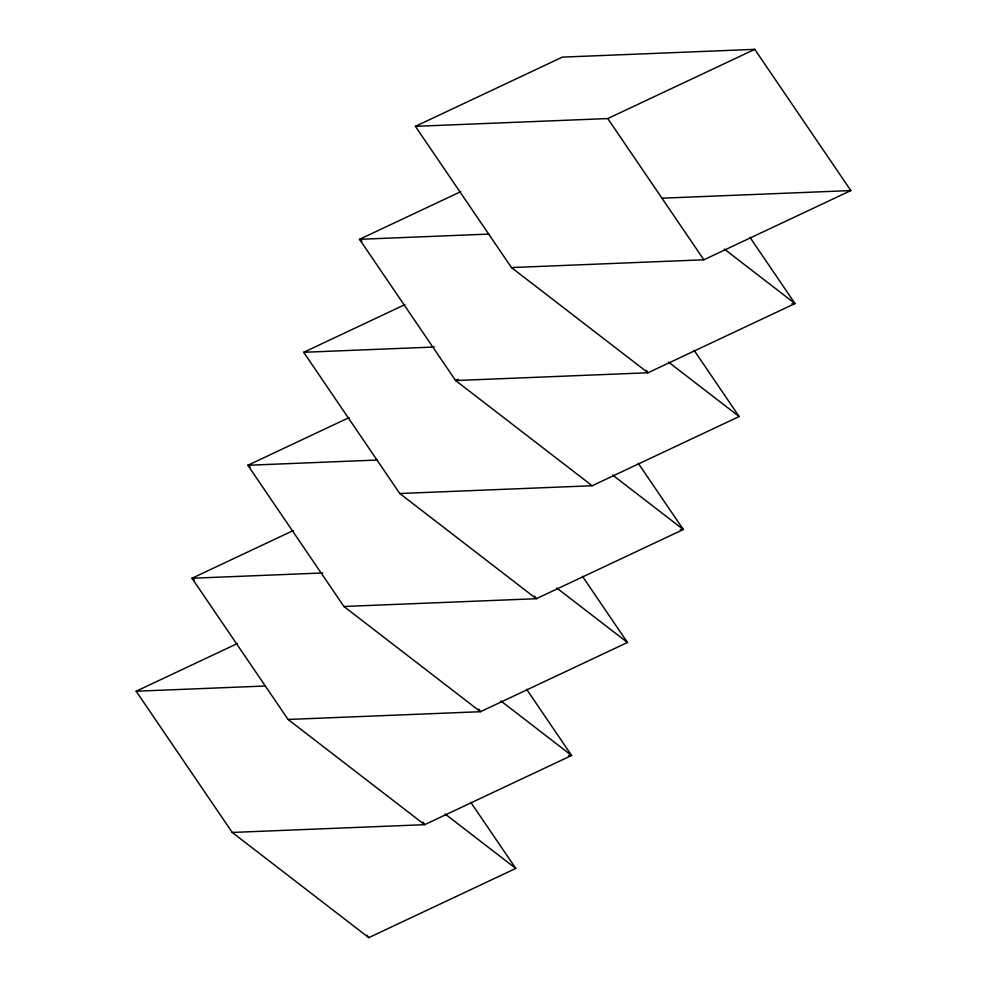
<?xml version="1.0" encoding="UTF-8"?>
<svg xmlns="http://www.w3.org/2000/svg" width="987" height="987" viewBox="0 0 987 987"><rect width="100%" height="100%" fill="white"/><g stroke="black" fill="none" stroke-linecap="round" stroke-linejoin="round"><path stroke-width="1.48" d="M415.379 126.336L562.368 57.123L754.759 49.35L850.843 190.577L703.854 259.791L511.463 267.563L415.379 126.336L607.77 118.563L754.759 49.35M460.769 191.651L359.527 239.31L455.612 380.538L592.163 485.74L739.152 416.526L694.145 350.373M638.305 463.347L683.312 529.501L536.311 598.714L399.772 493.512L303.688 352.285L404.917 304.625M349.077 417.6L247.848 465.272L343.932 606.487L480.472 711.701L627.473 642.475L582.453 576.322M458.387 379.23L455.612 380.538L648.003 372.765L795.004 303.552L749.984 237.386M293.225 530.574L191.996 578.246L288.081 719.461L424.632 824.676L571.621 755.462L526.614 689.296M470.762 802.271L515.782 868.437L368.78 937.65L232.241 832.448L136.157 691.221L237.386 643.549M661.537 198.214L850.843 190.577M488.812 234.092L359.527 239.31L361.97 241.198M791.919 303.675L795.004 303.552L724.298 249.069M303.688 352.285L434.514 347.005M377.133 460.041L247.848 465.272L250.279 467.147M399.772 493.512L592.163 485.74M680.24 529.624L683.312 529.501L612.606 475.018M322.823 572.966L191.996 578.246L194.439 580.122M343.932 606.487L536.311 598.714L534.584 596.173M136.157 691.221L265.441 686.002M288.081 719.461L480.472 711.701L478.744 709.147M568.549 755.586L571.621 755.462L500.915 700.98M232.241 832.448L424.632 824.676L422.892 822.134M668.446 362.044L739.152 416.526M511.463 267.563L648.003 372.765L646.275 370.224M556.754 587.993L627.473 642.475M445.063 813.954L515.782 868.437M607.77 118.563L703.854 259.791M367.053 935.108L368.78 937.65"/></g></svg>
